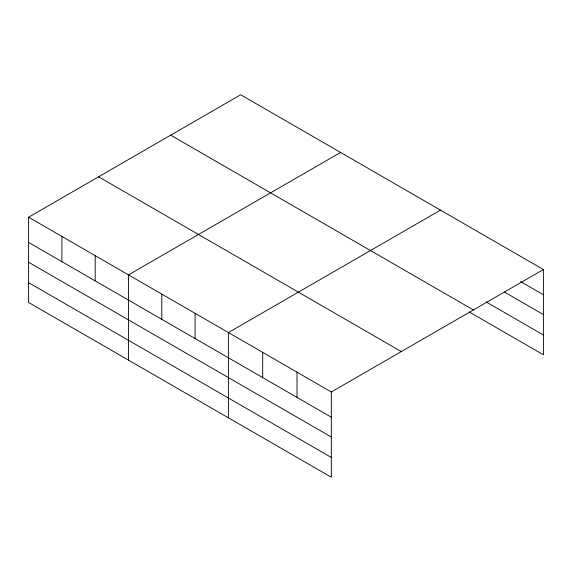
<?xml version="1.0" encoding="UTF-8"?>
<svg xmlns="http://www.w3.org/2000/svg" width="572" height="572" viewBox="0 0 572 572"><rect width="100%" height="100%" fill="white"/><g stroke="black" fill="none" stroke-linecap="round" stroke-linejoin="round"><path stroke-width="0.86" d="M331.317 437.008L331.317 391.984L28.6 217.21L28.6 302.459L331.317 477.234L331.317 437.008L28.6 262.233M469.448 312.09L543.4 354.79L543.4 269.541L240.683 94.766L28.6 217.21M340.576 152.438L128.5 274.889L128.5 360.138M440.476 210.117L228.392 332.561L228.392 417.81M331.317 391.984L543.4 269.541M520.527 281.546L543.4 294.752M504.518 292.113L543.4 314.564M486.221 301.966L543.4 334.977M170.692 135.171L473.416 309.945M98.584 176.805L401.308 351.58M28.6 242.428L331.317 417.195M28.6 282.647L331.317 457.421M297.011 372.179L297.011 397.39M262.698 352.366L262.698 377.584M195.095 313.334L195.095 338.553M161.797 294.108L161.797 319.326M95.195 255.663L95.195 280.873M61.898 236.436L61.898 261.647"/></g></svg>
